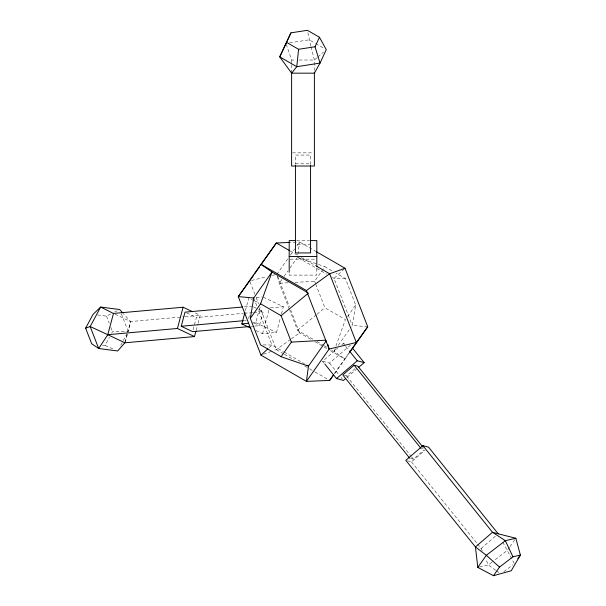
<?xml version="1.0" encoding="UTF-8"?>
<svg xmlns="http://www.w3.org/2000/svg" width="606" height="606" viewBox="0 0 606 606"><rect width="100%" height="100%" fill="white"/><g stroke="black" fill="none" stroke-linecap="round" stroke-linejoin="round"><path stroke-width="0.45" stroke-dasharray="3.03 2.27" d="M367.728 326.785L352.268 325.407L355.684 304.977L345.42 278.525L335.951 273.056M111.64 333.277L112.511 331.656L128.184 331.474L130.563 321.551L123.298 313.522M255.929 330.581L262.557 333.724L276.487 332.482L280.29 318.264M281.479 313.817L283.381 306.712L262.671 296.887M124.866 342.791L130.563 321.551L184.201 316.756M193.056 329.884L196.367 317.536L243.438 313.332M196.155 330.376L197.821 324.18M198.056 323.293L200.192 315.325L195.071 312.893M245.415 310.575L248.748 298.129M248.566 318.529L249.983 313.234M252.051 322.99L255.762 322.657L260.05 306.659M254.725 326.096L259.429 325.68L263.209 311.567L258.353 309.257M262.557 333.724L269.465 307.954M125.124 341.92L127.419 334.088M334.648 349.601L334.012 351.366L345.011 359.108L349.336 352.95M335.913 346.071L345.42 319.582L324.899 307.734L316.006 284.812M102.406 345.094L105.096 345.443L109.459 337.33M120.753 345.284L126.874 333.914M287.683 258.936L276.866 274.329L279.26 283.252L289.403 309.386M290.388 255.088L294.713 248.937M296.879 245.854L299.584 242.006L315.809 251.376M281.941 279.434L279.26 283.252L288.57 282.737M284.093 276.381L287.85 271.041M289.994 267.981L297.516 257.292L299.584 242.006L290.289 242.408M295.084 282.373L314.635 281.282L324.899 266.678L332.792 271.23M347.586 316.514L355.684 304.977M336.163 348.314L334.012 351.366L331.58 349.957M338.307 345.261L351.192 326.929M334.55 373.44L348.7 353.313M509.457 547.339L507.328 550.369L492.701 561.588M509.987 546.582L515.835 538.242M334.588 373.554L345.011 359.108L330.406 350.677M344.322 268.867L334.012 278.366L352.268 325.407M269.238 347.564L271.988 345.026L258.467 310.189M317.188 57.585L314.385 60.024L297.076 60.024M317.885 56.972L323.483 52.101M324.361 363.418L322.619 361.252L337.618 348.367M341.905 344.685L343.329 343.458L345.056 343.92M344.299 375.372L346.571 375.985L355.071 368.675M347.011 377.356L356.298 369.38M410.391 458.325L413.413 459.143L424.041 450M407.437 460.772L411.504 461.855L425.026 450.243M495.367 536.249L481.134 548.483L478.695 547.824M322.619 361.252L329.512 363.1L350.238 345.306L351.397 346.753M316.249 314.862L297.516 330.293L299.584 332.876L311.749 339.905M316.968 314.264L324.899 307.734M491.966 562.148L488.307 564.951L478.695 567.201M503.889 571.67L512.858 564.8M290.585 339.36L276.344 349.624L272.935 350.859M291.334 338.822L299.584 332.876L290.766 310.158M97.528 314.961L106.497 316.12L111.436 313.643M114.731 311.992L117.2 310.749M263.549 354.237L272.079 351.162M251.498 280.48L266.898 276.745M272.336 275.427L275.965 274.548M289.691 42.852L309.234 39.822L314.915 43.102M256.171 297.47L261.739 296.97M244.339 306.856L251.876 306.181M270.39 307.871L283.381 306.712M185.141 316.673L200.192 315.325M244.377 313.249L252.853 312.491M253.793 312.408L263.209 311.567M244.332 320.627L246.21 320.46M250.96 326.437L253.785 326.18M286.259 44.299L291.615 60.024L296.167 60.024M292.524 152.863L313.476 152.863M295.44 163.802L310.56 163.802M296.554 240.597L309.446 240.597M297.334 244.203L310.56 244.203M290.115 259.163L315.885 259.163M345.42 278.525L334.012 278.366L332.391 277.434M263.209 344.912L271.988 345.026L283.343 351.586M421.731 448.576L423.238 448.985M298.394 257.595L324.899 266.678M105.096 345.443L113.496 349.132M251.232 299.311L253.717 300.493M254.55 300.887L258.694 302.849M253.49 306.947L257.542 308.871M255.762 322.657L276.487 332.482M253.762 322.983L259.429 325.68M186.648 312.923L196.367 317.536M115.185 314.256L130.563 321.551M315.726 43.571L323.839 48.26M290.077 250.922L297.349 255.118M301.387 257.452L315.923 265.845M298.326 257.762L326.717 274.154M312.923 339.186L297.516 330.293L289.736 310.257M316.983 341.534L323.468 345.276M324.278 345.746L327.528 347.617M314.999 341.776L323.112 346.458M323.922 346.927L327.164 348.806M284.153 352.056L304.432 363.759M283.616 353.821L276.344 349.624L259.936 307.34M284.426 354.29L294.115 359.881M304.613 365.948L308.651 368.281M309.461 368.743L314.309 371.539M315.112 372.008L329.656 380.401M495.716 570.246L488.307 564.951L485.664 558.883M496.458 570.776L499.42 572.897M343.329 343.458L345.072 345.625M345.655 346.344L349.132 350.677M346.571 375.985L411.05 456.197M411.641 456.939L413.413 459.143M411.504 461.855L477.005 543.34M477.596 544.074L481.134 548.483L482.27 551.081M329.512 363.1L338.799 374.652M341.125 377.538L342.284 378.985M502.768 542.09L514.35 563.656M314.635 281.282L315.665 283.926M277.548 276.078L289.41 306.666M250.028 281.798L254.808 294.13M256.179 297.652L258.573 303.818M253.732 297.993L256.777 305.833M121.374 313.908L128.184 331.474M106.497 316.12L109.171 323.028M110.845 327.338L112.511 331.656M310.802 45.973L307.742 32.035M311.022 46.851L314.385 60.024L314.385 70.349M316.809 268.541L316.809 275.109L289.191 275.109L289.191 272.291M310.56 164.453L310.56 155.075L295.44 155.075L295.44 164.453M291.615 60.024L291.615 63.782M291.615 64.713L291.615 72.228"/><path stroke-width="0.91" d="M290.948 32.845L286.547 42.344L298.591 49.298L296.766 66.698L291.615 73.167L279.722 56.858L290.948 32.845L307.409 30.3L319.453 37.254L326.278 49.662L320.036 63.1L314.385 73.167L291.615 73.167M326.202 340.905L308.484 366.107L281.101 356.722L260.58 344.875L250.316 318.415L253.732 297.993L271.988 272.033L307.674 292.637M122.7 312.855L119.67 309.514L100.657 307.053L93.044 314.385L85.628 328.172L91.65 343.7L98.672 348.511L107.792 334.694L113.481 313.446L183.11 307.227L192.503 311.681M85.628 328.172L90.165 326.551L107.792 334.694L177.422 328.475L183.11 307.227M249.074 326.604L192.587 331.649L181.247 326.263L185.027 312.151L242.461 307.022M107.792 334.694L124.866 342.791L194.496 336.572L195.92 331.262M250.96 328.225L241.839 323.899L244.938 312.348M250.316 318.415L260.58 303.811L271.988 272.033L260.989 264.292L238.272 296.614L260.989 355.161L306.416 381.386L329.656 380.401L333.489 375.076M286.547 42.344L279.722 56.858L296.766 66.698L320.036 63.1L315.052 46.753L319.453 37.254M249.68 280.919L253.49 275.503M254.581 273.95L259.474 266.988M260.565 265.436L276.344 242.998L289.357 242.445M281.101 356.722L291.365 342.117L325.808 340.193M329.656 380.401L333.459 374.985M349.245 352.54L367.728 326.785L345.011 268.238L316.62 251.846M350.957 350.639L367.728 326.785M477.816 567.405L486.33 555.278L505.343 540.696L515.835 538.242L520.372 555.073L511.244 570.761L493.489 575.7L477.816 567.405L475.437 546.953L405.808 460.333L422.89 445.66L428.578 447.183L498.208 533.803L515.835 538.242M493.489 575.7L499.503 567.118L512.956 556.816L520.372 555.073L517.865 558.649M249.142 281.661L238.272 296.614L253.732 297.993M124.866 342.791L117.693 350.972L98.672 348.511L90.165 326.551L100.657 307.053L113.481 313.446M260.989 355.161L267.86 348.829M324.937 364.138L336.535 378.576L357.252 360.775L364.161 362.63L358.441 367.539M422.973 447.19L357.904 366.236L354.124 365.213L342.791 374.962L409.633 458.121M345.587 378.583L343.443 380.424L336.535 378.576M260.58 303.811L281.101 315.665L308.484 293.107M289.267 250.46L276.344 242.998L260.989 264.292L306.416 290.516L329.656 273.776L345.011 268.238M298.591 49.298L315.052 46.753M181.247 326.263L243.385 320.71M241.839 323.899L248.339 323.324M295.637 240.597L289.191 240.597L289.191 272.321M310.363 240.597L316.809 240.597L316.809 266.754M289.191 256.543L316.809 256.543M498.208 533.803L492.519 532.288L422.89 445.66M177.422 328.475L194.496 336.572M316.733 266.314L329.656 273.776L356.32 342.481L329.134 349.071L306.416 381.386L308.484 366.107L306.863 365.168M499.503 567.118L486.33 555.278L475.437 546.953L492.519 532.288L505.343 540.696L512.956 556.816M352.556 348.192L364.161 362.63M349.715 351.397L357.252 360.775M354.124 365.213L420.973 448.372M306.416 290.516L329.134 349.071L327.937 344.602M281.101 315.665L291.365 342.117M314.385 72.212L314.385 166.014L291.615 166.014L291.615 72.212M310.56 165.393L310.56 252.929L295.44 252.929L295.44 165.393"/></g></svg>
